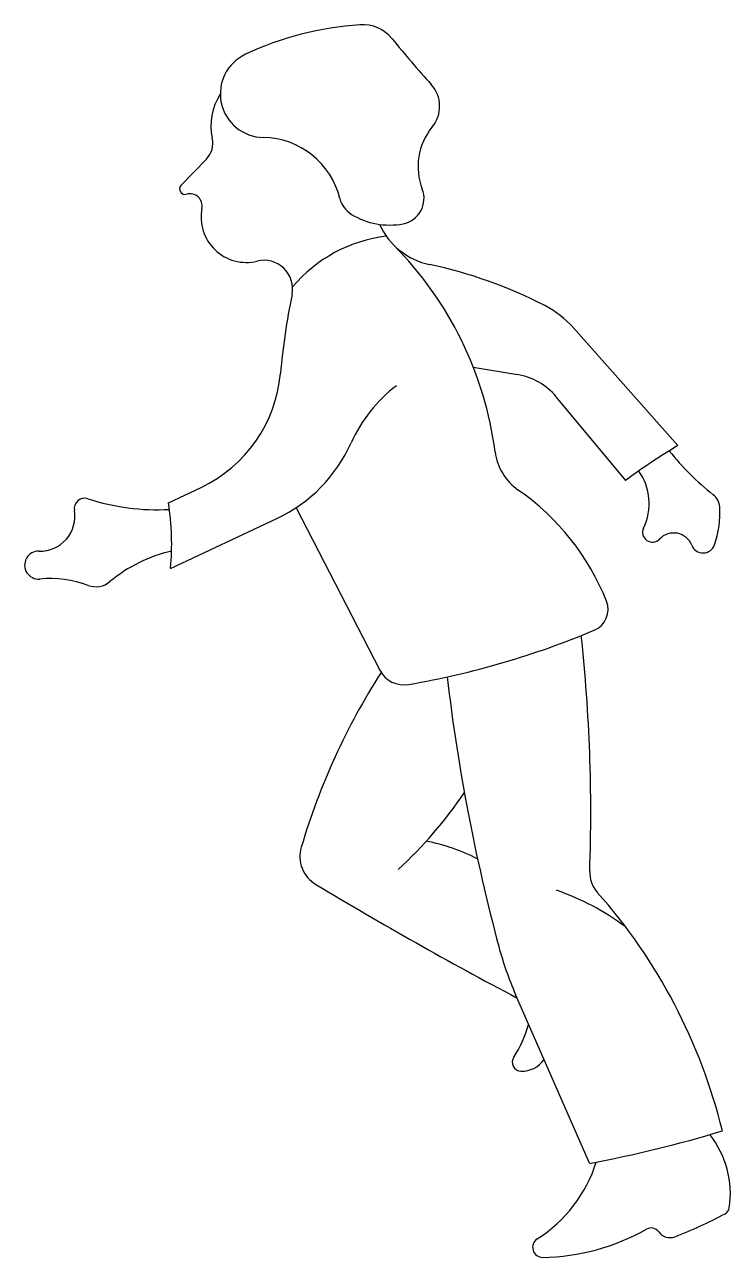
# Model space of a CAD drawing. Extents: x -12.3 to 11.9, y 1.7 to 43.9.
import ezdxf

# ---------------------------------------------------------------- set-up
doc = ezdxf.new("R2010")
doc.units = 0
doc.layers.get('0').update_dxf_attribs({"linetype": 'CONTINUOUS'})

msp = doc.modelspace()

# ---------------------------------------------------------------- linework, layer by layer
for p, q in [((-6.928, 38.424), (-6.061, 39.32)), ((10.059, 29.513), (6.492, 33.539)), ((3.066, 32.194), (4.572, 31.946)), ((8.276, 28.324), (5.903, 31.183)), ((-7.362, 27.55), (-6.247, 28.08)), ((-7.289, 25.314), (-3.654, 27.021)), ((-2.997, 27.389), (-0.135, 21.835)), ((7.037, 4.956), (4.511, 10.736))]:
    msp.add_line(p, q)
for centre, radius, start, end in [((-0.055, 32.893), 11.047, 93.9429, 115.0112), ((-0.724, 42.611), 1.306, 39.1621, 93.9429), ((32.742, 69.868), 41.856, 219.1622, 221.9804), ((-4.093, 41.55), 1.494, 115.0112, 269.0272), ((0.797, 41.125), 1.117, 320.5663, 41.9804), ((-3.97, 40.463), 1.941, 146.427, 192.8722), ((3.304, 39.063), 2.129, 140.5664, 201.282), ((-6.617, 39.858), 0.774, 315.947, 12.8722), ((-4.165, 37.31), 2.747, 13.8072, 89.0272), ((-6.793, 38.294), 0.188, 135.947, 286.25), ((-6.624, 37.713), 0.417, 348.606, 106.25), ((-0.646, 38.175), 0.877, 193.8072, 238.6446), ((0.499, 37.97), 0.881, 280.7044, 21.2819), ((-4.7, 37.326), 1.545, 168.606, 283.9048), ((0.198, 39.56), 2.5, 238.6446, 280.7044), ((2.072, 38.087), 2.432, 204.3688, 258.1077), ((0.691, 31.727), 4.988, 96.9317, 139.8046), ((-8.4, 27.706), 12.313, 7.423, 44.7522), ((-4.094, 34.876), 0.978, 348.4884, 103.9048), ((-1.635, 20.486), 15.556, 62.6637, 78.1077), ((21.101, 29.745), 24.734, 168.4884, 174.8226), ((3.947, 31.283), 3.4, 41.5474, 62.6637), ((-8.307, 32.41), 4.795, 295.4514, 354.8226), ((4.216, 29.783), 2.192, 39.6928, 80.6565), ((3.452, 27.572), 4.999, 127.0703, 155.9284), ((-5.866, 31.734), 5.207, 295.1456, 335.9283), ((5.677, 29.54), 1.882, 187.423, 235.2356), ((21.04, 11.109), 21.431, 120.824, 126.5563), ((17.079, 35.166), 9.353, 218.566, 231.613), ((7.169, 27.527), 1.912, 334.1403, 35.7874), ((-0.174, 21.11), 8.379, 21.5365, 55.2356), ((-10.227, 27.358), 0.356, 71.8003, 189.728), ((-7.76, 34.863), 7.544, 251.8002, 273.2681), ((-16.311, 26.142), 9.06, 354.76, 8.9434), ((10.909, 27.377), 0.584, 3.9285, 51.6129), ((8.283, 27.197), 3.216, 340.3312, 3.9285), ((-11.755, 27.096), 1.194, 268.4237, 9.728), ((9.191, 26.547), 0.335, 154.1403, 316.5798), ((9.917, 25.859), 0.665, 21.4693, 136.5798), ((-11.801, 25.425), 0.478, 88.4237, 275.2792), ((-6.138, 20.995), 5.033, 102.811, 129.8139), ((10.922, 26.254), 0.414, 201.4693, 340.3312), ((-11.41, 21.187), 3.778, 69.7926, 95.2792), ((-9.844, 25.44), 0.754, 249.7926, 309.8139), ((6.905, 23.904), 0.768, 292.7122, 21.5365), ((-4.246, 50.545), 29.649, 279.9216, 292.7122), ((-49.017, 16.986), 56.099, 357.9268, 6.1681), ((19.702, 9.1), 23.489, 147.4051, 163.4928), ((0.701, 22.266), 0.94, 207.268, 279.9216), ((66.567, 29.143), 64.836, 186.6815, 194.9937), ((-9.172, 25.636), 14.361, 312.2904, 326.1843), ((-1.746, 15.456), 1.119, 163.4928, 239.0546), ((0.154, 9.366), 6.738, 63.0142, 78.866), ((8.087, 14.919), 1.042, 177.9268, 221.4898), ((74.544, 142.697), 149.478, 239.0546, 242.0856), ((3.038, 6.028), 8.754, 53.2579, 70.845), ((-7.13, 1.46), 19.273, 13.829, 41.4898), ((15.064, 15.349), 11.518, 194.9937, 203.6095), ((0.955, 10.854), 4.163, 327.0294, 344.0641), ((4.708, 8.42), 0.31, 147.0294, 267.5822), ((4.733, 9.022), 0.913, 267.5822, 325.489), ((-0.791, 46.84), 42.61, 280.5856, 286.883), ((8.613, 3.919), 3.243, 351.3222, 38.5028), ((2.671, 6.443), 4.82, 302.3762, 342.583), ((11.552, 3.471), 0.27, 298.2156, 351.3222), ((4.534, 16.551), 15.114, 291.0352, 298.2156), ((5.312, 9.225), 7.487, 270.9877, 299.441), ((9.148, 2.428), 0.317, 35.225, 119.441), ((9.79, 2.882), 0.469, 215.225, 291.0352), ((5.436, 2.082), 0.343, 122.3762, 270.9877)]:
    msp.add_arc(centre, radius, start, end)

doc.saveas('drawing.dxf')
